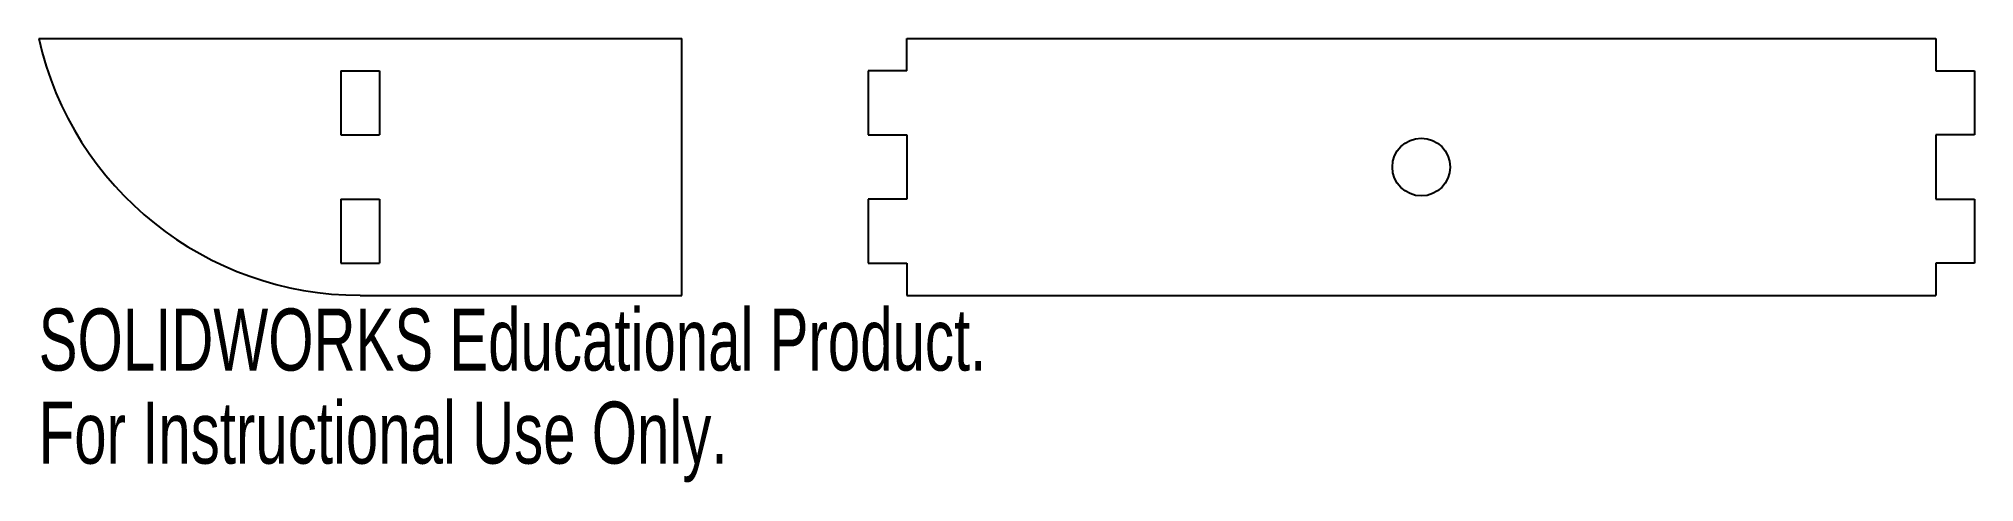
# Model space of a CAD drawing. Header units: millimetres. Extents: x 6 to 156, y -42 to -7.
import ezdxf

# ---------------------------------------------------------------- set-up
doc = ezdxf.new("R2010")
doc.units = ezdxf.units.MM
doc.styles.add('SLDTEXTSTYLE0', font='TXT', dxfattribs={"width": 0.7})

msp = doc.modelspace()

# ---------------------------------------------------------------- linework, layer by layer
at = {"color": 7, "linetype": 'Continuous'}
for p, q in [((5.92, -7.5), (55.92, -7.5)), ((55.92, -27.5), (55.92, -7.5)), ((73.42, -7.5), (153.42, -7.5)), ((73.42, -10), (73.42, -7.5)), ((153.42, -7.5), (153.42, -10)), ((29.42, -10), (32.42, -10)), ((29.42, -10), (29.42, -15)), ((32.42, -10), (32.42, -15)), ((73.42, -10), (70.42, -10)), ((70.42, -10), (70.42, -15)), ((153.42, -10), (156.42, -10)), ((156.42, -10), (156.42, -15)), ((29.42, -15), (32.42, -15)), ((70.42, -15), (73.42, -15)), ((73.42, -15), (73.42, -20)), ((156.42, -15), (153.42, -15)), ((153.42, -15), (153.42, -20)), ((29.42, -20), (32.42, -20)), ((29.42, -20), (29.42, -25)), ((32.42, -20), (32.42, -25)), ((73.42, -20), (70.42, -20)), ((70.42, -20), (70.42, -25)), ((153.42, -20), (156.42, -20)), ((156.42, -20), (156.42, -25)), ((29.42, -25), (32.42, -25)), ((70.42, -25), (73.42, -25)), ((73.42, -25), (73.42, -27.5)), ((156.42, -25), (153.42, -25)), ((153.42, -25), (153.42, -27.5)), ((30.92, -27.5), (55.92, -27.5)), ((73.42, -27.5), (153.42, -27.5))]:
    msp.add_line(p, q, dxfattribs=at)
msp.add_circle((113.42, -17.5), 2.25, dxfattribs=at)
msp.add_arc((30.92, -1.87), 25.62, 192.6804, 270, dxfattribs=at)

# ---------------------------------------------------------------- texts
at = {"color": 7, "linetype": 'Continuous', "char_height": 4.8336, "attachment_point": 1, "style": 'SLDTEXTSTYLE0'}
for s, insert in [('SOLIDWORKS Educational Product.', (5.92, -28.52)), ('For Instructional Use Only.', (5.92, -35.77))]:
    msp.add_mtext(s, dxfattribs=dict(at, insert=insert))

doc.saveas('drawing.dxf')
